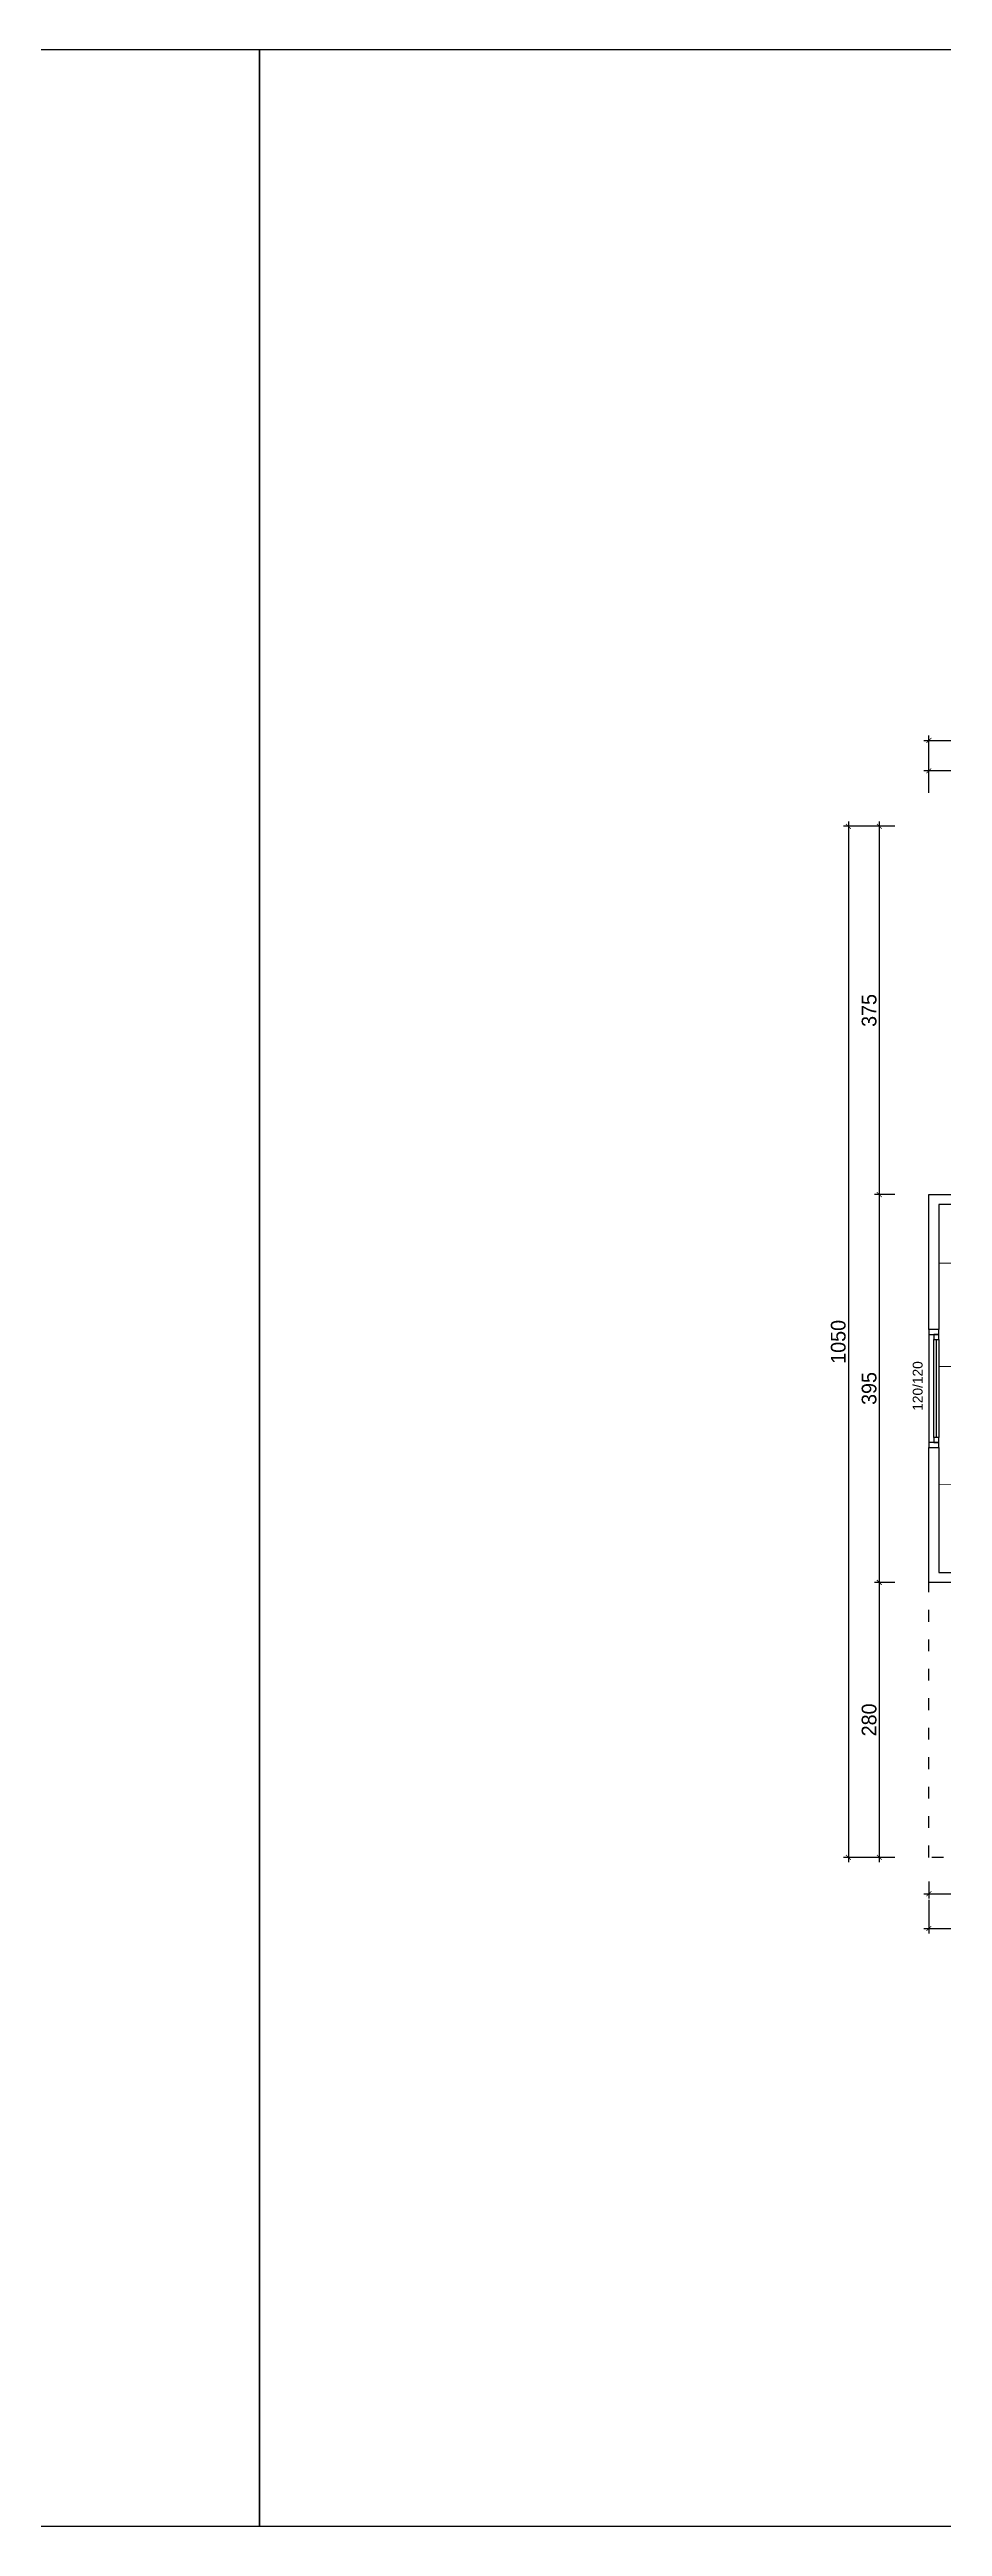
# Model space of a CAD drawing. Header units: inches. Extents: x 321 to 21697, y 7 to 6462.
# Drawn here: x 10795 to 11704, y 7 to 2529 of the extents above; entities that cross this region are included whole.
import ezdxf

# ---------------------------------------------------------------- set-up
doc = ezdxf.new("R2010")
doc.units = ezdxf.units.IN
doc.header["$MEASUREMENT"] = 0
doc.linetypes.add('ACAD_ISO03W100', pattern=[30, 12, -18])
doc.layers.add('Pencere', color=141, linetype='Continuous')
doc.layers.add('Veranda', color=31, linetype='Continuous')
doc.layers.add('tefris', color=8, linetype='Continuous', lineweight=5)
doc.styles.add('DIŞ ÖLÇÜ', font='FRAMDCN.TTF', dxfattribs={"height": 15})
doc.styles.get("Standard").update_dxf_attribs({"font": 'arial.ttf'})
doc.dimstyles.new('YAZI STİLİ', dxfattribs={"dimscale": 0.5, "dimtxt": 15, "dimasz": 10, "dimexe": 10, "dimexo": 10, "dimgap": 5, "dimtad": 1, "dimdec": 0, "dimtxsty": 'DIŞ ÖLÇÜ', "dimblk": 'ARCHTICK', "dimcen": 2.5, "dimdle": 10, "dimadec": 0, "dimazin": 0, "dimtfac": 1, "dimtdec": 0, "dimtix": 1, "dimtmove": 0, "dimatfit": 3, "dimldrblk": 'ARCHTICK', "dimfxl": 60, "dimfxlon": 1, "dimlwd": -1, "dimlwe": -1, "dimarcsym": 0})

# ---------------------------------------------------------------- blocks, each defined once
blk = doc.blocks.new('_ArchTick')
at = {"color": 0, "linetype": 'ByBlock', "const_width": 0.15}
blk.add_lwpolyline([(-0.5, -0.5), (0.5, 0.5)], dxfattribs=at)
blk = doc.blocks.new('*D379')
at = {"color": 0, "transparency": 16777216}
for p, q in [((11640, 1743.4), (11640, 1358.4)), ((11655.9, 1738.4), (11635, 1738.4)), ((11655.9, 1363.4), (11635, 1363.4))]:
    blk.add_line(p, q, dxfattribs=at)
at = {"layer": 'Defpoints', "color": 0, "transparency": 16777216}
for p in [(11660.9, 1738.4), (11640, 1363.4), (11660.9, 1363.4)]:
    blk.add_point(p, dxfattribs=at)
at = {"color": 0, "transparency": 16777216, "xscale": 5, "yscale": 5, "zscale": 5}
for p, rotation in [((11640, 1738.4), 90), ((11640, 1363.4), 270)]:
    blk.add_blockref('_ArchTick', p, dxfattribs=dict(at, rotation=rotation))
at = {"color": 0, "transparency": 16777216, "insert": (11629.7, 1550.9), "char_height": 15, "attachment_point": 5, "rotation": 90, "style": 'DIŞ ÖLÇÜ'}
blk.add_mtext('375', dxfattribs=at)
blk = doc.blocks.new('*D380')
at = {"color": 0, "transparency": 16777216}
for p, q in [((11655.9, 1363.4), (11635, 1363.4)), ((11640, 1368.4), (11640, 963.4)), ((11655.9, 968.4), (11635, 968.4))]:
    blk.add_line(p, q, dxfattribs=at)
at = {"layer": 'Defpoints', "color": 0, "transparency": 16777216}
for p in [(11660.9, 1363.4), (11640, 968.4), (11660.9, 968.4)]:
    blk.add_point(p, dxfattribs=at)
at = {"color": 0, "transparency": 16777216, "xscale": 5, "yscale": 5, "zscale": 5}
for p, rotation in [((11640, 1363.4), 90), ((11640, 968.4), 270)]:
    blk.add_blockref('_ArchTick', p, dxfattribs=dict(at, rotation=rotation))
at = {"color": 0, "transparency": 16777216, "insert": (11629.7, 1165.9), "char_height": 15, "attachment_point": 5, "rotation": 90, "style": 'DIŞ ÖLÇÜ'}
blk.add_mtext('395', dxfattribs=at)
blk = doc.blocks.new('*D381')
at = {"color": 0, "transparency": 16777216}
for p, q in [((11655.9, 968.4), (11635, 968.4)), ((11640, 973.4), (11640, 683.4)), ((11655.9, 688.4), (11635, 688.4))]:
    blk.add_line(p, q, dxfattribs=at)
at = {"layer": 'Defpoints', "color": 0, "transparency": 16777216}
for p in [(11660.9, 968.4), (11640, 688.4), (11660.9, 688.4)]:
    blk.add_point(p, dxfattribs=at)
at = {"color": 0, "transparency": 16777216, "xscale": 5, "yscale": 5, "zscale": 5}
for p, rotation in [((11640, 968.4), 90), ((11640, 688.4), 270)]:
    blk.add_blockref('_ArchTick', p, dxfattribs=dict(at, rotation=rotation))
at = {"color": 0, "transparency": 16777216, "insert": (11629.7, 828.4), "char_height": 15, "attachment_point": 5, "rotation": 90, "style": 'DIŞ ÖLÇÜ'}
blk.add_mtext('280', dxfattribs=at)
blk = doc.blocks.new('*D382')
at = {"color": 0, "transparency": 16777216}
for p, q in [((11690.5, 664), (11690.5, 646.4)), ((12065.5, 664), (12065.5, 646.4)), ((11685.5, 651.4), (12070.5, 651.4))]:
    blk.add_line(p, q, dxfattribs=at)
at = {"layer": 'Defpoints', "color": 0, "transparency": 16777216}
for p in [(11690.5, 669), (12065.5, 669), (12065.5, 651.4)]:
    blk.add_point(p, dxfattribs=at)
at = {"color": 0, "transparency": 16777216, "xscale": 5, "yscale": 5, "zscale": 5, "rotation": 180}
blk.add_blockref('_ArchTick', (11690.5, 651.4), dxfattribs=at)
at = {"color": 0, "transparency": 16777216, "xscale": 5, "yscale": 5, "zscale": 5}
blk.add_blockref('_ArchTick', (12065.5, 651.4), dxfattribs=at)
at = {"color": 0, "transparency": 16777216, "insert": (11878, 661.7), "char_height": 15, "attachment_point": 5, "style": 'DIŞ ÖLÇÜ'}
blk.add_mtext('375', dxfattribs=at)
blk = doc.blocks.new('*D384')
at = {"color": 0, "transparency": 16777216}
for p, q in [((11690.5, 645.1), (11690.5, 611)), ((13086.5, 646), (13086.5, 611)), ((11685.5, 616), (13091.5, 616))]:
    blk.add_line(p, q, dxfattribs=at)
at = {"layer": 'Defpoints', "color": 0, "transparency": 16777216}
for p in [(11690.5, 650.1), (13086.5, 651.4), (13086.5, 616)]:
    blk.add_point(p, dxfattribs=at)
at = {"color": 0, "transparency": 16777216, "xscale": 5, "yscale": 5, "zscale": 5, "rotation": 180}
blk.add_blockref('_ArchTick', (11690.5, 616), dxfattribs=at)
at = {"color": 0, "transparency": 16777216, "xscale": 5, "yscale": 5, "zscale": 5}
blk.add_blockref('_ArchTick', (13086.5, 616), dxfattribs=at)
at = {"color": 0, "transparency": 16777216, "insert": (12388.5, 626.2), "char_height": 15, "attachment_point": 5, "style": 'DIŞ ÖLÇÜ'}
blk.add_mtext('1396', dxfattribs=at)
blk = doc.blocks.new('*D385')
at = {"color": 0, "transparency": 16777216}
for p, q in [((11608.6, 1743.4), (11608.6, 683.4)), ((11635, 1738.4), (11603.6, 1738.4)), ((11635, 688.4), (11603.6, 688.4))]:
    blk.add_line(p, q, dxfattribs=at)
at = {"layer": 'Defpoints', "color": 0, "transparency": 16777216}
for p in [(11640, 1738.4), (11608.6, 688.4), (11640, 688.4)]:
    blk.add_point(p, dxfattribs=at)
at = {"color": 0, "transparency": 16777216, "xscale": 5, "yscale": 5, "zscale": 5}
for p, rotation in [((11608.6, 1738.4), 90), ((11608.6, 688.4), 270)]:
    blk.add_blockref('_ArchTick', p, dxfattribs=dict(at, rotation=rotation))
at = {"color": 0, "transparency": 16777216, "insert": (11598.3, 1213.4), "char_height": 15, "attachment_point": 5, "rotation": 90, "style": 'DIŞ ÖLÇÜ'}
blk.add_mtext('1050', dxfattribs=at)
blk = doc.blocks.new('*D388')
at = {"color": 0, "transparency": 16777216}
for p, q in [((12070.5, 1794.9), (11685.5, 1794.9)), ((11690.5, 1772.6), (11690.5, 1799.9)), ((12065.5, 1772.6), (12065.5, 1799.9))]:
    blk.add_line(p, q, dxfattribs=at)
at = {"layer": 'Defpoints', "color": 0, "transparency": 16777216}
for p in [(11690.5, 1794.9), (11690.5, 1767.6), (12065.5, 1767.6)]:
    blk.add_point(p, dxfattribs=at)
at = {"color": 0, "transparency": 16777216, "xscale": 5, "yscale": 5, "zscale": 5, "rotation": 180}
blk.add_blockref('_ArchTick', (11690.5, 1794.9), dxfattribs=at)
at = {"color": 0, "transparency": 16777216, "xscale": 5, "yscale": 5, "zscale": 5}
blk.add_blockref('_ArchTick', (12065.5, 1794.9), dxfattribs=at)
at = {"color": 0, "transparency": 16777216, "insert": (11878, 1805.1), "char_height": 15, "attachment_point": 5, "style": 'DIŞ ÖLÇÜ'}
blk.add_mtext('375', dxfattribs=at)
blk = doc.blocks.new('*D389')
at = {"color": 0, "transparency": 16777216}
for p, q in [((11685.5, 1825.9), (13091.5, 1825.9)), ((11690.5, 1799.9), (11690.5, 1830.9)), ((13086.5, 1799.9), (13086.5, 1830.9))]:
    blk.add_line(p, q, dxfattribs=at)
at = {"layer": 'Defpoints', "color": 0, "transparency": 16777216}
for p in [(13086.5, 1825.9), (11690.5, 1794.9), (13086.5, 1794.9)]:
    blk.add_point(p, dxfattribs=at)
at = {"color": 0, "transparency": 16777216, "xscale": 5, "yscale": 5, "zscale": 5, "rotation": 180}
blk.add_blockref('_ArchTick', (11690.5, 1825.9), dxfattribs=at)
at = {"color": 0, "transparency": 16777216, "xscale": 5, "yscale": 5, "zscale": 5}
blk.add_blockref('_ArchTick', (13086.5, 1825.9), dxfattribs=at)
at = {"color": 0, "transparency": 16777216, "insert": (12388.5, 1836.2), "char_height": 15, "attachment_point": 5, "style": 'DIŞ ÖLÇÜ'}
blk.add_mtext('1396', dxfattribs=at)

msp = doc.modelspace()

# ---------------------------------------------------------------- linework, layer by layer
at = {"lineweight": 25}
for p, q in [((11690.5, 1225.9), (11690.5, 1363.4)), ((11690.5, 1363.4), (12065.5, 1363.4)), ((12069.5, 1353.4), (11700.5, 1353.4)), ((11700.5, 1353.4), (11700.5, 1225.9)), ((11700.5, 1225.9), (11690.5, 1225.9)), ((11690.5, 968.4), (11690.5, 1105.9)), ((11690.5, 1105.9), (11700.5, 1105.9)), ((11700.5, 1105.9), (11700.5, 978.4)), ((11778, 968.4), (11690.5, 968.4)), ((11700.5, 978.4), (11778, 978.4))]:
    msp.add_line(p, q, dxfattribs=at)
for points in [[(8337, 2529.5), (11008.9, 2529.5), (11008.9, 7), (8337, 7)], [(11008.9, 2529.5), (13680.8, 2529.5), (13680.8, 7), (11008.9, 7)]]:
    msp.add_lwpolyline(points, close=True)
at = {"layer": 'Pencere'}
for p, q in [((11690.5, 1220.9), (11690.5, 1110.9)), ((11695.5, 1115.9), (11695.5, 1215.9)), ((11698, 1215.9), (11698, 1115.9)), ((11700.5, 1215.9), (11700.5, 1115.9))]:
    msp.add_line(p, q, dxfattribs=at)
for points in [[(11690.5, 1225.9), (11690.5, 1220.9), (11700.5, 1220.9), (11700.5, 1225.9), (11690.5, 1225.9)], [(11700.5, 1220.9), (11695.5, 1220.9), (11695.5, 1215.9), (11700.5, 1215.9), (11700.5, 1220.9)], [(11690.5, 1110.9), (11690.5, 1105.9), (11700.5, 1105.9), (11700.5, 1110.9), (11690.5, 1110.9)], [(11700.5, 1115.9), (11695.5, 1115.9), (11695.5, 1110.9), (11700.5, 1110.9), (11700.5, 1115.9)]]:
    msp.add_lwpolyline(points, dxfattribs=at)
at = {"layer": 'tefris', "ltscale": 0.05}
msp.add_lwpolyline([(11700.5, 1353.4), (11700.5, 1293.4), (11770.5, 1293.4), (11770.5, 1353.4)], close=True, dxfattribs=at)
at = {"layer": 'tefris'}
msp.add_lwpolyline([(11700.5, 1188.4), (11700.5, 1068.4), (11770.5, 1068.3), (11770.5, 1188.3)], close=True, dxfattribs=at)
at = {"layer": 'Veranda', "linetype": 'ACAD_ISO03W100'}
msp.add_lwpolyline([(12065.5, 843.4), (12065.5, 688.4), (11690.5, 688.4), (11690.5, 968.4)], dxfattribs=at)

# ---------------------------------------------------------------- texts
at = {"insert": (11674.1, 1088), "char_height": 10, "attachment_point": 1, "rotation": 90}
msp.add_mtext_dynamic_manual_height_columns('\\pxqc;120/120', width=160.844, gutter_width=12.5, heights=[0], dxfattribs=at)

# ---------------------------------------------------------------- dimensions: what is measured, and where the dimension line sits
for base, p1, p2, picture, middle in [((13086.5, 1825.9), (11690.5, 1794.9), (13086.5, 1794.9), '*D389', (12388.5, 1836.2)), ((11690.5, 1794.9), (12065.5, 1767.6), (11690.5, 1767.6), '*D388', (11878, 1805.1)), ((12065.5, 651.4), (11690.5, 669), (12065.5, 669), '*D382', (11878, 661.7)), ((13086.5, 616), (11690.5, 650.1), (13086.5, 651.4), '*D384', (12388.5, 626.2))]:
    dim = msp.add_linear_dim(base=base, p1=p1, p2=p2, dimstyle='YAZI STİLİ')
    dim.commit()
    dim.dimension.update_dxf_attribs({"geometry": picture, "text_midpoint": middle})
for base, p1, p2, picture, middle in [((11608.6, 688.4), (11640, 1738.4), (11640, 688.4), '*D385', (11598.3, 1213.4)), ((11640, 1363.4), (11660.9, 1738.4), (11660.9, 1363.4), '*D379', (11629.7, 1550.9)), ((11640, 968.4), (11660.9, 1363.4), (11660.9, 968.4), '*D380', (11629.7, 1165.9)), ((11640, 688.4), (11660.9, 968.4), (11660.9, 688.4), '*D381', (11629.7, 828.4))]:
    dim = msp.add_linear_dim(base=base, p1=p1, p2=p2, angle=90, dimstyle='YAZI STİLİ')
    dim.commit()
    dim.dimension.update_dxf_attribs({"geometry": picture, "text_midpoint": middle})

doc.saveas('drawing.dxf')
